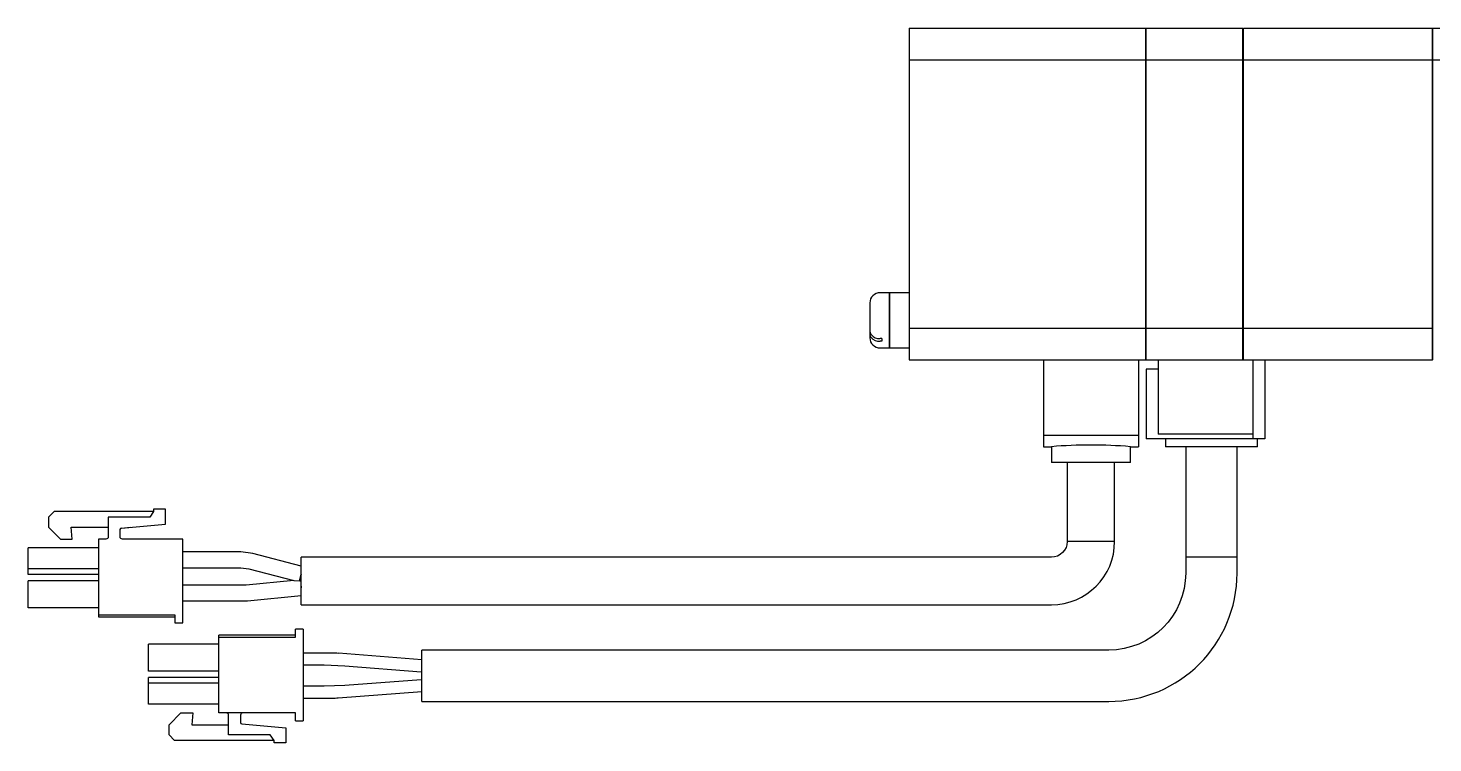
# Model space of a CAD drawing. Extents: x 0 to 1558, y -8 to 1234.
# Drawn here: x 391 to 568.9, y 246.1 to 336.6 of the extents above; entities that cross this region are included whole.
import ezdxf

# ---------------------------------------------------------------- set-up
doc = ezdxf.new("R2010")
doc.units = 0
doc.header["$LTSCALE"] = 0.5
doc.layers.add('MSM_CONTINUOUS', color=7, linetype='CONTINUOUS')

msp = doc.modelspace()

# ---------------------------------------------------------------- linework, layer by layer
at = {"layer": 'MSM_CONTINUOUS'}
for p, q in [((502.61, 336.6), (532.56, 336.6)), ((502.61, 336.6), (502.61, 294.6)), ((532.56, 294.6), (532.56, 336.6)), ((532.56, 336.55), (532.61, 336.55)), ((532.61, 336.6), (544.86, 336.6)), ((532.61, 294.6), (532.61, 336.6)), ((544.86, 294.6), (544.86, 336.6)), ((544.86, 336.55), (544.91, 336.55)), ((544.91, 336.6), (568.86, 336.6)), ((544.91, 294.6), (544.91, 336.6)), ((568.86, 294.6), (568.86, 336.6)), ((568.86, 336.55), (568.91, 336.55)), ((568.91, 336.6), (587.61, 336.6)), ((568.91, 294.6), (568.91, 336.6)), ((502.61, 332.57), (532.56, 332.57)), ((532.56, 332.31), (532.61, 332.31)), ((532.61, 332.57), (544.86, 332.57)), ((544.86, 332.31), (544.91, 332.31)), ((544.91, 332.57), (568.86, 332.57)), ((568.86, 332.31), (568.91, 332.31)), ((568.91, 332.57), (577.61, 332.57)), ((500.06, 303.1), (498.91, 303.1)), ((500.06, 303.1), (500.06, 296.1)), ((500.11, 303.05), (500.06, 303.05)), ((500.11, 303.1), (500.11, 296.1)), ((502.61, 303.1), (500.11, 303.1)), ((497.61, 301.8), (497.61, 297.4)), ((532.56, 298.89), (532.61, 298.89)), ((544.86, 298.89), (544.91, 298.89)), ((568.86, 298.89), (568.91, 298.89)), ((499.11, 297.31), (498.91, 297.31)), ((499.11, 297.31), (499.11, 296.95)), ((502.61, 298.63), (532.56, 298.63)), ((532.61, 298.63), (544.86, 298.63)), ((544.91, 298.63), (568.86, 298.63)), ((499.11, 296.95), (498.91, 296.95)), ((498.91, 296.1), (500.06, 296.1)), ((500.06, 296.15), (500.11, 296.15)), ((500.11, 296.1), (502.61, 296.1)), ((502.61, 294.6), (532.56, 294.6)), ((519.61, 294.6), (519.61, 283.6)), ((531.61, 294.6), (531.61, 283.6)), ((532.56, 294.65), (532.61, 294.65)), ((532.61, 294.6), (568.86, 294.6)), ((534.11, 294.6), (534.11, 285.2)), ((544.86, 294.65), (544.91, 294.65)), ((546.11, 294.6), (546.11, 284.6)), ((547.61, 294.6), (547.61, 284.6)), ((568.86, 294.65), (568.91, 294.65)), ((534.11, 293.4), (532.61, 293.4)), ((532.61, 293.4), (532.61, 284.6)), ((531.61, 285.03), (519.61, 285.03)), ((546.11, 285.2), (534.11, 285.2)), ((519.61, 283.6), (520.61, 283.6)), ((520.61, 283.6), (520.61, 281.6)), ((530.61, 283.6), (531.61, 283.6)), ((530.61, 281.6), (530.61, 283.6)), ((547.61, 284.6), (532.61, 284.6)), ((535.04, 284.6), (535.04, 283.6)), ((546.68, 283.6), (535.04, 283.6)), ((537.61, 283.6), (537.61, 267.6)), ((544.11, 267.6), (544.11, 283.6)), ((546.68, 283.6), (546.68, 284.6)), ((530.61, 281.6), (520.61, 281.6)), ((522.61, 281.6), (522.61, 271.6)), ((528.61, 271.6), (528.61, 281.6)), ((394.31, 275.4), (393.61, 274.7)), ((393.61, 274.7), (393.61, 273.4)), ((406.91, 275.4), (394.31, 275.4)), ((401.16, 274.7), (401.16, 272.2)), ((406.41, 274.7), (401.16, 274.7)), ((406.91, 275.4), (406.41, 274.7)), ((406.91, 275.7), (406.91, 275.4)), ((408.41, 275.7), (406.91, 275.7)), ((408.41, 273.79), (408.41, 275.7)), ((393.61, 273.4), (395.11, 271.9)), ((393.61, 273.4), (395.11, 271.9)), ((396.48, 273.4), (401.16, 273.4)), ((396.61, 271.9), (396.48, 273.4)), ((396.48, 273.4), (401.16, 273.4)), ((402.66, 272.2), (402.66, 273.1)), ((402.85, 273.3), (408.41, 273.79)), ((402.85, 273.3), (408.41, 273.79)), ((402.85, 273.3), (404, 273.4)), ((402.85, 273.3), (404, 273.4)), ((404, 273.4), (404, 273.4)), ((399.91, 270.8), (391.01, 270.8)), ((391.01, 267.4), (391.01, 270.8)), ((395.11, 271.9), (396.61, 271.9)), ((395.11, 271.9), (396.61, 271.9)), ((400.86, 271.9), (399.91, 271.9)), ((399.91, 271.9), (399.91, 262.3)), ((410.61, 271.9), (402.96, 271.9)), ((410.61, 261.3), (410.61, 271.9)), ((528.61, 271.6), (522.61, 271.6)), ((417.97, 270.27), (410.61, 270.27)), ((419.49, 270.08), (417.97, 270.27)), ((425.61, 268.48), (419.49, 270.08)), ((425.61, 263.6), (425.61, 269.6)), ((520.61, 269.6), (425.61, 269.6)), ((544.11, 269.6), (537.61, 269.6)), ((399.91, 268.15), (391.01, 268.15)), ((399.91, 267.4), (391.01, 267.4)), ((399.91, 267.4), (391.01, 267.4)), ((410.61, 268.27), (417.97, 268.27)), ((417.97, 268.27), (418.98, 268.15)), ((418.98, 268.15), (424.67, 266.66)), ((425.61, 267.45), (425.39, 266.61)), ((425.43, 266.74), (425.61, 267.45)), ((391.01, 263.2), (391.01, 266.6)), ((399.91, 266.6), (391.01, 266.6)), ((418.52, 266.08), (410.61, 266.08)), ((418.61, 266.08), (418.52, 266.08)), ((424.67, 266.66), (418.61, 266.08)), ((424.67, 266.66), (425.39, 266.61)), ((425.43, 266.74), (425.39, 266.61)), ((425.39, 266.61), (425.43, 266.74)), ((425.52, 266.75), (425.43, 266.74)), ((425.52, 266.75), (425.61, 265.75)), ((410.61, 264.08), (418.52, 264.08)), ((418.52, 264.08), (418.8, 264.09)), ((418.8, 264.09), (425.61, 264.75)), ((425.61, 263.6), (520.61, 263.6)), ((399.91, 263.2), (391.01, 263.2)), ((399.91, 263.2), (391.01, 263.2)), ((399.91, 262.3), (409.61, 262.3)), ((399.91, 262.3), (409.61, 262.3)), ((399.91, 262.3), (399.91, 262.05)), ((399.91, 262.05), (409.61, 262.05)), ((409.61, 262.3), (409.61, 261.3)), ((409.61, 261.3), (410.61, 261.3)), ((409.61, 261.3), (410.61, 261.3)), ((415.16, 249.9), (415.16, 259.75)), ((424.86, 259.75), (415.16, 259.75)), ((424.86, 259.5), (424.86, 260.5)), ((425.86, 260.5), (424.86, 260.5)), ((425.86, 260.5), (425.86, 248.9)), ((406.26, 255.2), (406.26, 258.6)), ((415.16, 258.6), (406.26, 258.6)), ((415.16, 259.5), (424.86, 259.5)), ((429.47, 257.47), (425.86, 257.47)), ((440.86, 256.6), (430.32, 257.44)), ((440.86, 251.35), (440.86, 257.85)), ((527.86, 257.85), (440.86, 257.85)), ((415.16, 255.2), (406.26, 255.2)), ((415.16, 254.4), (406.26, 254.4)), ((406.26, 251), (406.26, 254.4)), ((425.86, 255.97), (428.49, 255.97)), ((428.49, 255.97), (431.13, 255.87)), ((431.13, 255.87), (440.8, 255.1)), ((415.16, 253.65), (406.26, 253.65)), ((428.5, 253.27), (425.86, 253.27)), ((431.12, 253.37), (428.5, 253.27)), ((440.81, 254.1), (431.12, 253.37)), ((440.81, 254.1), (440.86, 254.07)), ((415.16, 251), (406.26, 251)), ((425.86, 251.77), (429.49, 251.77)), ((430.29, 251.81), (440.86, 252.6)), ((440.86, 251.35), (527.86, 251.35)), ((408.86, 248.4), (410.36, 249.9)), ((410.36, 249.9), (411.86, 249.9)), ((411.86, 249.9), (411.73, 248.4)), ((424.86, 249.9), (415.16, 249.9)), ((416.41, 247.1), (416.41, 249.6)), ((417.91, 249.6), (417.91, 248.7)), ((424.86, 248.9), (424.86, 249.9)), ((408.86, 247.1), (408.86, 248.4)), ((411.73, 248.4), (416.41, 248.4)), ((418.1, 248.5), (423.66, 248.01)), ((423.66, 248.01), (423.66, 246.1)), ((424.86, 248.9), (425.86, 248.9)), ((409.56, 246.4), (408.86, 247.1)), ((422.16, 246.4), (409.56, 246.4)), ((421.66, 247.1), (416.41, 247.1)), ((422.16, 246.4), (421.66, 247.1)), ((422.16, 246.1), (422.16, 246.4)), ((423.66, 246.1), (422.16, 246.1))]:
    msp.add_line(p, q, dxfattribs=at)
for centre, radius, start, end in [((498.91, 301.8), 1.3, 90, 180), ((498.36, 297.9), 0.751, 181.7681, 218.8955), ((498.91, 297.4), 1.3, 180, 270), ((498.37, 298.25), 0.754, 185.8166, 221.8939), ((498.83, 298.36), 1.41, 221.3743, 272.8178), ((498.82, 298.69), 1.39, 222.8199, 273.04), ((525.61, 223.81), 60, 85.2198, 94.7802), ((402.86, 273.1), 0.2, 95, 180), ((402.86, 273.1), 0.2, 95, 180), ((520.61, 271.6), 8, 270, 0), ((527.86, 267.6), 16.25, 270, 0), ((429.47, 246.72), 10.75, 85.452, 90), ((440.8, 255.18), 0.0773, 270.4162, 320.9521), ((429.49, 262.52), 10.75, 270, 274.2892), ((416.11, 249.6), 0.3, 0, 90), ((418.21, 249.6), 0.3, 90, 180), ((418.11, 248.7), 0.2, 180, 265)]:
    msp.add_arc(centre, radius, start, end, dxfattribs=at)
at = {"layer": 'MSM_CONTINUOUS', "extrusion": (0, 0, -1)}
for centre, radius, start, end in [((-400.86, 272.2), 0.3, 180, 270), ((-402.86, 273.1), 0.2, 360, 85), ((-402.96, 272.2), 0.3, 270, 360), ((-520.61, 271.6), 2, 180, 270), ((-527.86, 267.6), 9.75, 180, 270)]:
    msp.add_arc(centre, radius, start, end, dxfattribs=at)

doc.saveas('drawing.dxf')
